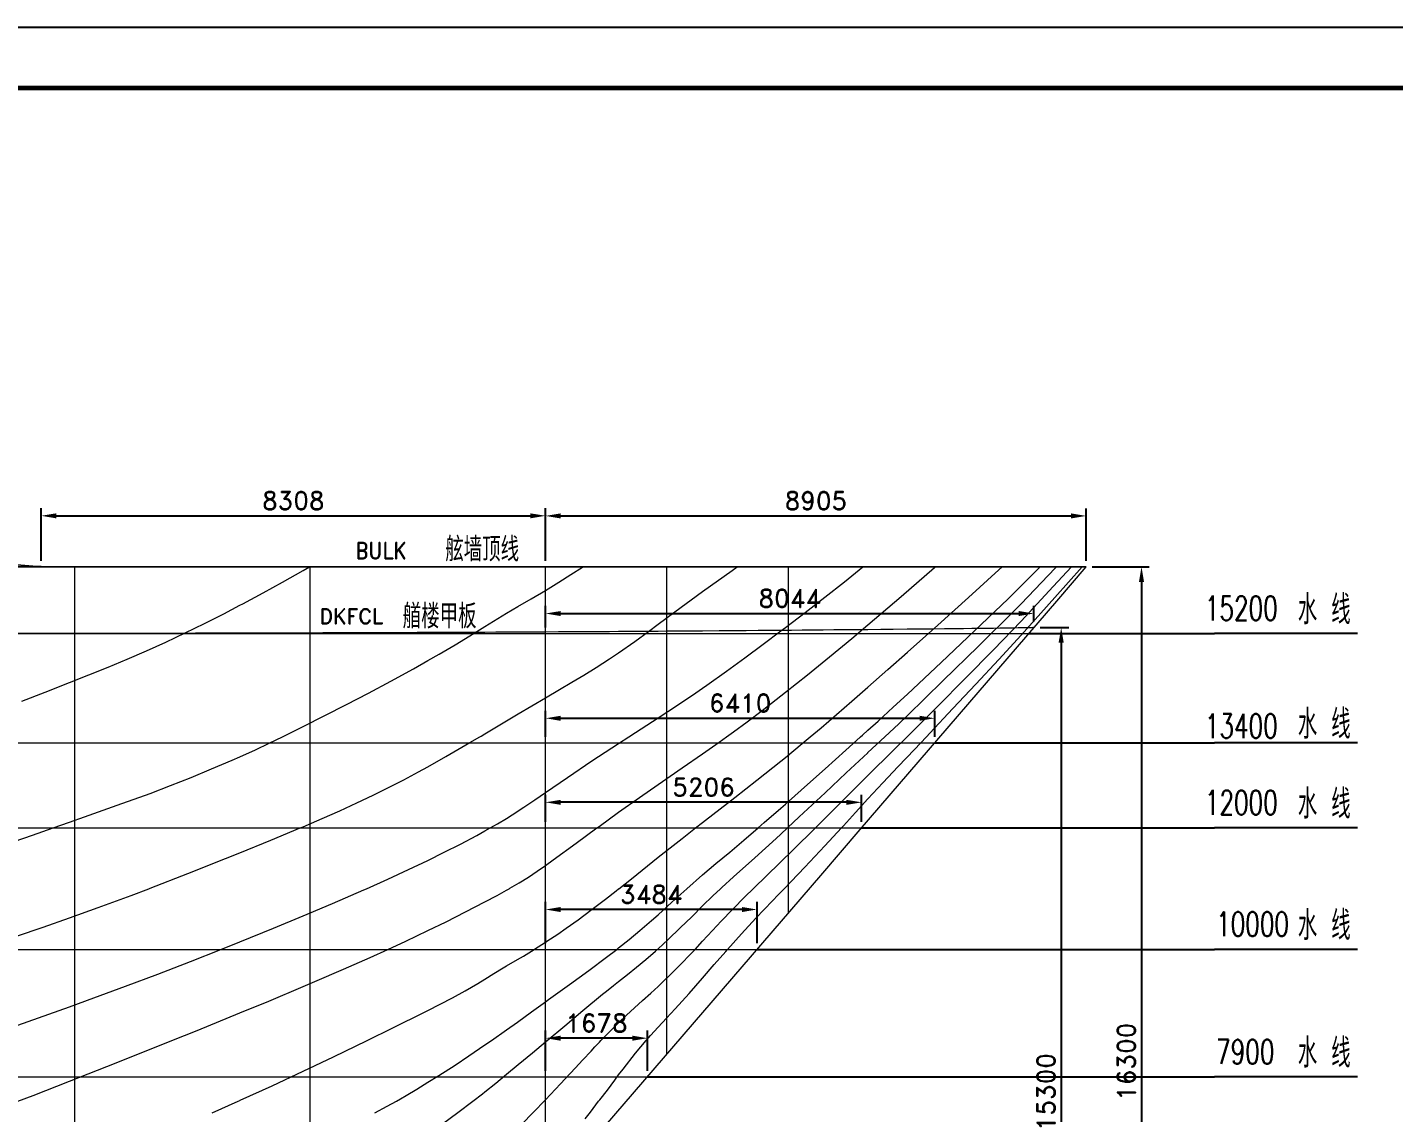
# Model space of a CAD drawing. Header units: millimetres. Extents: x 20870 to 139786, y -130946 to -46846.
# Drawn here: x 95922 to 118427, y -64719 to -46846 of the extents above; entities that cross this region are included whole.
import ezdxf
from ezdxf.enums import TextEntityAlignment as Align

# ---------------------------------------------------------------- set-up
doc = ezdxf.new("R2010")
doc.units = ezdxf.units.MM
doc.header["$LTSCALE"] = 81.4636
doc.linetypes.add('ACAD_ISO02W100', pattern=[15, 12, -3])
for name, color, linetype in [('000BASIC', 8, 'Continuous'), ('11', 7, 'Continuous'), ('A7', 9, 'Continuous'), ('INI', 4, 'Continuous'), ('TEXTC', 120, 'Continuous')]:
    doc.layers.add(name, color=color, linetype=linetype)
doc.styles.add('HZDX', font='romans', dxfattribs={"height": 6, "bigfont": 'HZDX'})
doc.styles.add('ROMANT', font='romans.shx', dxfattribs={"width": 0.8, "height": 4, "bigfont": 'hzdx.shx'})
doc.styles.get("Standard").update_dxf_attribs({"font": 'romand.shx', "bigfont": 'hzdx.shx'})
doc.dimstyles.new('ISO-25', dxfattribs={"dimtxt": 300, "dimasz": 250, "dimexe": 125, "dimexo": 100, "dimgap": 100, "dimtad": 1, "dimdec": 0, "dimtxsty": 'Standard', "dimcen": 2.5, "dimadec": 0, "dimazin": 0, "dimtfac": 1, "dimtdec": 0, "dimtmove": 0, "dimatfit": 3, "dimfxl": 1, "dimarcsym": 0})

# ---------------------------------------------------------------- blocks, each defined once
blk = doc.blocks.new('*D19')
at = {"color": 0, "linetype": 'Continuous', "lineweight": -2, "ltscale": 81.4636, "transparency": 16777216}
for p, q in [((104457, -64030), (104457, -63367)), ((106135, -64030), (106135, -63367)), ((105885, -63492), (104707, -63492))]:
    blk.add_line(p, q, dxfattribs=at)
at = {"color": 0, "linetype": 'Continuous', "ltscale": 81.4636, "transparency": 16777216}
for points in [[(104707, -63450), (104707, -63534), (104457, -63492)], [(105885, -63450), (105885, -63534), (106135, -63492)]]:
    blk.add_solid(points, dxfattribs=at)
at = {"layer": 'DEFPOINTS', "color": 0, "linetype": 'Continuous', "ltscale": 81.4636, "transparency": 16777216}
for p in [(104457, -63492), (104457, -64130), (106135, -64130)]:
    blk.add_point(p, dxfattribs=at)
at = {"color": 0, "linetype": 'Continuous', "ltscale": 81.4636, "transparency": 16777216, "insert": (105296, -63242), "char_height": 300, "attachment_point": 5}
blk.add_mtext('1678', dxfattribs=at)
blk = doc.blocks.new('*D20')
at = {"color": 0, "linetype": 'Continuous', "lineweight": -2, "ltscale": 81.4636, "transparency": 16777216}
for p, q in [((104457, -61930), (104457, -61248)), ((107691, -61373), (104707, -61373)), ((107941, -61930), (107941, -61248))]:
    blk.add_line(p, q, dxfattribs=at)
at = {"color": 0, "linetype": 'Continuous', "ltscale": 81.4636, "transparency": 16777216}
for points in [[(104707, -61332), (104707, -61415), (104457, -61373)], [(107691, -61332), (107691, -61415), (107941, -61373)]]:
    blk.add_solid(points, dxfattribs=at)
at = {"layer": 'DEFPOINTS', "color": 0, "linetype": 'Continuous', "ltscale": 81.4636, "transparency": 16777216}
for p in [(104457, -61373), (104457, -62030), (107941, -62030)]:
    blk.add_point(p, dxfattribs=at)
at = {"color": 0, "linetype": 'Continuous', "ltscale": 81.4636, "transparency": 16777216, "insert": (106199, -61123), "char_height": 300, "attachment_point": 5}
blk.add_mtext('3484', dxfattribs=at)
blk = doc.blocks.new('*D21')
at = {"color": 0, "linetype": 'Continuous', "lineweight": -2, "ltscale": 81.4636, "transparency": 16777216}
for p, q in [((104457, -59930), (104457, -59483)), ((109413, -59608), (104707, -59608)), ((109663, -59930), (109663, -59483))]:
    blk.add_line(p, q, dxfattribs=at)
at = {"color": 0, "linetype": 'Continuous', "ltscale": 81.4636, "transparency": 16777216}
for points in [[(104707, -59567), (104707, -59650), (104457, -59608)], [(109413, -59567), (109413, -59650), (109663, -59608)]]:
    blk.add_solid(points, dxfattribs=at)
at = {"layer": 'DEFPOINTS', "color": 0, "linetype": 'Continuous', "ltscale": 81.4636, "transparency": 16777216}
for p in [(104457, -59608), (104457, -60030), (109663, -60030)]:
    blk.add_point(p, dxfattribs=at)
at = {"color": 0, "linetype": 'Continuous', "ltscale": 81.4636, "transparency": 16777216, "insert": (107060, -59358), "char_height": 300, "attachment_point": 5}
blk.add_mtext('5206', dxfattribs=at)
blk = doc.blocks.new('*D22')
at = {"color": 0, "linetype": 'Continuous', "lineweight": -2, "ltscale": 81.4636, "transparency": 16777216}
for p, q in [((104457, -58530), (104457, -58099)), ((104707, -58224), (110617, -58224)), ((110867, -58530), (110867, -58099))]:
    blk.add_line(p, q, dxfattribs=at)
at = {"color": 0, "linetype": 'Continuous', "ltscale": 81.4636, "transparency": 16777216}
for points in [[(104707, -58183), (104707, -58266), (104457, -58224)], [(110617, -58183), (110617, -58266), (110867, -58224)]]:
    blk.add_solid(points, dxfattribs=at)
at = {"layer": 'DEFPOINTS', "color": 0, "linetype": 'Continuous', "ltscale": 81.4636, "transparency": 16777216}
for p in [(110867, -58224), (104457, -58630), (110867, -58630)]:
    blk.add_point(p, dxfattribs=at)
at = {"color": 0, "linetype": 'Continuous', "ltscale": 81.4636, "transparency": 16777216, "insert": (107662, -57974), "char_height": 300, "attachment_point": 5}
blk.add_mtext('6410', dxfattribs=at)
blk = doc.blocks.new('*D23')
at = {"color": 0, "linetype": 'Continuous', "lineweight": -2, "ltscale": 81.4636, "transparency": 16777216}
for p, q in [((104457, -56730), (104457, -56374)), ((112501, -56630), (112501, -56374)), ((104707, -56499), (112251, -56499))]:
    blk.add_line(p, q, dxfattribs=at)
at = {"color": 0, "linetype": 'Continuous', "ltscale": 81.4636, "transparency": 16777216}
for points in [[(104707, -56458), (104707, -56541), (104457, -56499)], [(112251, -56458), (112251, -56541), (112501, -56499)]]:
    blk.add_solid(points, dxfattribs=at)
at = {"layer": 'DEFPOINTS', "color": 0, "linetype": 'Continuous', "ltscale": 81.4636, "transparency": 16777216}
for p in [(112501, -56499), (104457, -56830), (112501, -56730)]:
    blk.add_point(p, dxfattribs=at)
at = {"color": 0, "linetype": 'Continuous', "ltscale": 81.4636, "transparency": 16777216, "insert": (108479, -56249), "char_height": 300, "attachment_point": 5}
blk.add_mtext('8044', dxfattribs=at)
blk = doc.blocks.new('*D24')
at = {"color": 0, "linetype": 'Continuous', "lineweight": -2, "ltscale": 81.4636, "transparency": 16777216}
for p, q in [((96149, -55630), (96149, -54765)), ((96399, -54890), (104207, -54890)), ((104457, -55630), (104457, -54765))]:
    blk.add_line(p, q, dxfattribs=at)
at = {"color": 0, "linetype": 'Continuous', "ltscale": 81.4636, "transparency": 16777216}
for points in [[(96399, -54849), (96399, -54932), (96149, -54890)], [(104207, -54849), (104207, -54932), (104457, -54890)]]:
    blk.add_solid(points, dxfattribs=at)
at = {"layer": 'DEFPOINTS', "color": 0, "linetype": 'Continuous', "ltscale": 81.4636, "transparency": 16777216}
for p in [(104457, -54890), (96149, -55730), (104457, -55730)]:
    blk.add_point(p, dxfattribs=at)
at = {"color": 0, "linetype": 'Continuous', "ltscale": 81.4636, "transparency": 16777216, "insert": (100303, -54640), "char_height": 300, "attachment_point": 5}
blk.add_mtext('8308', dxfattribs=at)
blk = doc.blocks.new('*D25')
at = {"color": 0, "linetype": 'Continuous', "lineweight": -2, "ltscale": 81.4636, "transparency": 16777216}
for p, q in [((104457, -55630), (104457, -54767)), ((104707, -54892), (113112, -54892)), ((113362, -55630), (113362, -54767))]:
    blk.add_line(p, q, dxfattribs=at)
at = {"color": 0, "linetype": 'Continuous', "ltscale": 81.4636, "transparency": 16777216}
for points in [[(104707, -54850), (104707, -54933), (104457, -54892)], [(113112, -54850), (113112, -54933), (113362, -54892)]]:
    blk.add_solid(points, dxfattribs=at)
at = {"layer": 'DEFPOINTS', "color": 0, "linetype": 'Continuous', "ltscale": 81.4636, "transparency": 16777216}
for p in [(113362, -54892), (104457, -55730), (113362, -55730)]:
    blk.add_point(p, dxfattribs=at)
at = {"color": 0, "linetype": 'Continuous', "ltscale": 81.4636, "transparency": 16777216, "insert": (108910, -54642), "char_height": 300, "attachment_point": 5}
blk.add_mtext('8905', dxfattribs=at)
blk = doc.blocks.new('*D26')
at = {"color": 0, "linetype": 'Continuous', "lineweight": -2, "ltscale": 81.4636, "transparency": 16777216}
for p, q in [((113462, -55730), (114398, -55730)), ((114273, -55980), (114273, -71780)), ((113462, -72030), (114398, -72030))]:
    blk.add_line(p, q, dxfattribs=at)
at = {"color": 0, "linetype": 'Continuous', "ltscale": 81.4636, "transparency": 16777216}
for points in [[(114231, -55980), (114315, -55980), (114273, -55730)], [(114231, -71780), (114315, -71780), (114273, -72030)]]:
    blk.add_solid(points, dxfattribs=at)
at = {"layer": 'DEFPOINTS', "color": 0, "linetype": 'Continuous', "ltscale": 81.4636, "transparency": 16777216}
for p in [(113362, -55730), (113362, -72030), (114273, -72030)]:
    blk.add_point(p, dxfattribs=at)
at = {"color": 0, "linetype": 'Continuous', "ltscale": 81.4636, "transparency": 16777216, "insert": (114023, -63880), "char_height": 300, "attachment_point": 5, "rotation": 90}
blk.add_mtext('16300', dxfattribs=at)
blk = doc.blocks.new('*D44')
at = {"color": 0, "linetype": 'Continuous', "lineweight": -2, "ltscale": 81.4636, "transparency": 16777216}
for p, q in [((112602, -56730), (113075, -56730)), ((112950, -56980), (112950, -71780)), ((112602, -72030), (113075, -72030))]:
    blk.add_line(p, q, dxfattribs=at)
at = {"color": 0, "linetype": 'Continuous', "ltscale": 81.4636, "transparency": 16777216}
for points in [[(112908, -56980), (112992, -56980), (112950, -56730)], [(112908, -71780), (112992, -71780), (112950, -72030)]]:
    blk.add_solid(points, dxfattribs=at)
at = {"layer": 'DEFPOINTS', "color": 0, "linetype": 'Continuous', "ltscale": 81.4636, "transparency": 16777216}
for p in [(112502, -56730), (112502, -72030), (112950, -72030)]:
    blk.add_point(p, dxfattribs=at)
at = {"color": 0, "linetype": 'Continuous', "ltscale": 81.4636, "transparency": 16777216, "insert": (112700, -64380), "char_height": 300, "attachment_point": 5, "rotation": 90}
blk.add_mtext('15300', dxfattribs=at)

msp = doc.modelspace()

# ---------------------------------------------------------------- linework, layer by layer
at = {"linetype": 'ACAD_ISO02W100', "ltscale": 0.5}
msp.add_line((96149.3, -55730.37), (94203.21, -55730.37), dxfattribs=at)
at = {"layer": '000BASIC', "ltscale": 36.5345}
for p, q in [((112415.43, -56830.37), (115475.9, -56830.37)), ((110867.02, -58630.37), (115475.9, -58630.37)), ((109662.79, -60030.37), (115475.9, -60030.37)), ((107941.25, -62030.37), (115475.9, -62030.37)), ((106134.55, -64130.37), (106134.55, -64130.37)), ((106134.56, -64130.37), (115475.9, -64130.37))]:
    msp.add_line(p, q, dxfattribs=at)
at = {"layer": '000BASIC'}
msp.add_lwpolyline([(139785.94, -46846.22), (139785.94, -130946.22), (20885.94, -130946.22), (20885.94, -46846.22), (139785.94, -46846.22)], dxfattribs=at)
at = {"layer": '000BASIC', "const_width": 80}
msp.add_lwpolyline([(138785.94, -47846.22), (138785.94, -129946.22), (23385.94, -129946.22), (23385.94, -47846.22)], close=True, dxfattribs=at)
at = {"layer": '11', "color": 1, "linetype": 'Continuous', "lineweight": 20}
msp.add_line((96149.2, -55730.37), (113362.3, -55730.37), dxfattribs=at)
at = {"layer": '11', "color": 3, "linetype": 'Continuous', "lineweight": 20}
for p, q in [((96706.98, -72007.8), (96706.98, -55730.37)), ((100581.98, -71910.86), (100581.98, -55730.37)), ((104456.98, -66080.37), (104456.98, -55730.37)), ((106456.98, -63755.81), (106456.98, -55730.37)), ((108456.98, -61431.24), (108456.98, -55730.37)), ((26956.98, -56830.37), (112415.43, -56830.37)), ((26956.98, -58630.37), (110867.02, -58630.37)), ((26956.98, -60030.37), (109662.79, -60030.37)), ((26956.98, -62030.37), (107941.25, -62030.37)), ((26956.98, -64130.37), (106134.56, -64130.37))]:
    msp.add_line(p, q, dxfattribs=at)
at = {"layer": '11', "color": 1, "linetype": 'Continuous', "lineweight": 20}
for points in [[(95047.98, -63530.37), (95935.98, -63215.84), (96614.98, -62973.42), (97015.98, -62828.37), (97538.98, -62636.76), (98072.98, -62436.43), (98608.98, -62229.09), (99109.98, -62030.37), (99423.98, -61904.97), (99973.98, -61682.27), (100465.98, -61478.27), (100947.98, -61273.57), (101466.98, -61048.37), (101507.98, -61030.37), (101858.98, -60873.27), (102197.98, -60716.67), (102519.98, -60563.37), (102787.98, -60430.97), (103055.98, -60294.67), (103322.98, -60153.37), (103456.98, -60080.27), (103546.98, -60030.37), (103667.98, -59960.87), (103815.98, -59871.87), (103908.98, -59813.77), (104099.98, -59689.17), (104279.98, -59566.47), (104456.98, -59444.97), (104820.98, -59196.97), (105221.98, -58927.07), (105659.98, -58639.17), (105827.98, -58530.37), (105940.98, -58457.87), (106311.98, -58217.77), (106611.98, -58020.37), (106929.98, -57805.57), (107043.98, -57726.67), (107112.98, -57678.77), (107434.98, -57450.97), (107741.98, -57227.37), (108038.98, -57005.67), (108331.98, -56784.07), (108407.98, -56727.17), (108731.98, -56480.77), (109055.98, -56231.97), (109381.98, -55975.67), (109685.31, -55730.37)], [(95546.98, -60310.17), (96007.98, -60149.87), (96346.98, -60030.37), (96614.98, -59935.67), (96861.98, -59847.97), (97403.98, -59655.57), (97943.98, -59460.27), (98281.98, -59331.77), (98619.98, -59197.67), (98956.98, -59058.47), (99292.98, -58914.47), (99423.98, -58856.47), (99678.98, -58741.97), (99905.98, -58635.97), (100122.98, -58530.37), (100465.98, -58358.87), (100820.98, -58179.97), (101177.98, -57998.27), (101539.98, -57810.97), (101908.98, -57614.87), (102284.98, -57407.97), (102519.98, -57275.37), (102702.98, -57168.77), (102965.98, -57014.57), (103211.98, -56864.47), (103456.98, -56712.97), (103815.98, -56493.57), (103999.98, -56384.77), (104222.98, -56255.57), (104456.98, -56117.47), (104676.98, -55981.37), (104875.98, -55856.77), (105063.98, -55734.77), (105070.53, -55730.37)], [(113362.29, -55730.38), (113360.29, -55730.38), (113357.29, -55730.38), (113355.29, -55730.38), (113352.29, -55730.38), (113351.29, -55730.38), (113350.29, -55730.38), (113349.29, -55730.38), (113348.29, -55730.38), (113347.29, -55730.38), (113345.29, -55730.38), (113342.29, -55730.38), (113339.29, -55730.38), (113337.29, -55730.38), (113333.29, -55730.38), (113327.29, -55730.38), (113322.29, -55730.38), (113317.29, -55730.38), (113307.29, -55730.38), (113297.29, -55730.38), (113289.29, -55730.38), (113277.29, -55730.38), (113267.29, -55730.38), (113257.29, -55730.38), (113237.29, -55730.38), (113214.29, -55730.38), (113188.29, -55730.38), (113157.29, -55730.38), (113125.29, -55730.38), (113092.29, -55730.38), (113057.29, -55730.38), (113011.29, -55730.38), (112957.29, -55730.38), (112907.29, -55730.38), (112857.29, -55730.38), (112757.29, -55730.38), (112657.29, -55730.38), (112558.29, -55730.38), (112457.29, -55730.38), (112388.29, -55730.38), (112323.29, -55730.38), (112257.29, -55730.38), (112168.29, -55730.38), (112074.29, -55730.38), (111957.29, -55730.38), (111906.29, -55730.38), (111857.29, -55730.38), (111808.29, -55730.38), (111757.29, -55730.38), (111607.29, -55730.38), (111457.29, -55730.38), (111359.29, -55730.38), (111257.29, -55730.38), (111104.29, -55730.38), (110957.29, -55730.38), (110859.29, -55730.38), (110757.29, -55730.38), (110605.29, -55730.38), (110457.29, -55730.38), (110357.29, -55730.38), (110257.29, -55730.38), (110081.29, -55730.38), (109919.29, -55730.38), (109757.29, -55730.38), (109655.29, -55730.38), (109556.29, -55730.38), (109457.29, -55730.38), (109358.29, -55730.38), (109257.29, -55730.38), (109136.29, -55730.38), (109013.29, -55730.38), (108887.29, -55730.38), (108757.29, -55730.38), (108611.29, -55730.38), (108457.29, -55730.38), (108262.29, -55730.38), (108067.29, -55730.38), (107869.29, -55730.38), (107666.29, -55730.38), (107457.29, -55730.38), (107123.29, -55730.38), (106817.29, -55730.38), (106457.29, -55730.38), (106098.29, -55730.38), (105793.29, -55730.38), (105457.29, -55730.38), (105405.29, -55730.38), (105348.29, -55730.38), (105286.29, -55730.38), (105216.29, -55730.38), (105136.29, -55730.38), (105044.29, -55730.38), (104935.29, -55730.38), (104804.29, -55730.38), (104647.29, -55730.38), (104457.29, -55730.38), (104198.29, -55730.38), (103949.29, -55730.38), (103704.29, -55730.38), (103457.29, -55730.38), (103206.29, -55730.38), (102957.29, -55730.38), (102708.29, -55730.38), (102457.29, -55730.38), (102250.29, -55730.38), (102049.29, -55730.38), (101851.29, -55730.38), (101655.29, -55730.38), (101457.29, -55730.38), (101243.29, -55730.38), (101028.29, -55730.38), (100809.29, -55730.38), (100582.29, -55730.38), (100344.29, -55730.38), (100117.29, -55730.38), (99895.29, -55730.38), (99676.29, -55730.38), (99457.29, -55730.38), (99247.29, -55730.38), (99037.29, -55730.38), (98824.29, -55730.38), (98610.29, -55730.38), (98391.29, -55730.38), (98168.29, -55730.38), (97939.29, -55730.38), (97702.29, -55730.38), (97457.29, -55730.38), (97215.29, -55730.38), (96971.29, -55730.38), (96707.29, -55730.38), (96508.29, -55730.38), (96328.29, -55730.38), (96149.29, -55730.38), (95676.29, -55689.88)], [(95743.98, -61813.97), (96184.98, -61663.37), (96614.98, -61512.17), (97087.98, -61341.17), (97629.98, -61140.17), (97920.98, -61030.37), (97943.98, -61021.47), (98565.98, -60780.67), (99186.98, -60534.97), (99423.98, -60439.77), (99929.98, -60233.07), (100416.98, -60030.37), (100465.98, -60009.57), (100776.98, -59875.67), (101067.98, -59746.17), (101349.98, -59616.67), (101617.98, -59489.57), (101872.98, -59363.37), (102121.98, -59236.67), (102363.98, -59108.17), (102519.98, -59023.37), (102815.98, -58854.87), (103211.98, -58625.47), (103372.98, -58530.37), (103395.98, -58517.17), (103456.98, -58480.57), (103812.98, -58268.07), (103815.98, -58266.17), (104004.98, -58153.47), (104456.98, -57888.37), (104687.98, -57752.37), (104891.98, -57631.97), (105086.98, -57515.27), (105288.98, -57390.57), (105512.98, -57246.07), (105659.98, -57148.97), (105926.98, -56961.07), (106150.98, -56796.27), (106311.98, -56676.07), (106587.98, -56471.27), (107043.98, -56138.37), (107529.98, -55789.67), (107611.83, -55730.37)], [(95766.98, -64530.37), (96015.98, -64434.58), (96614.98, -64201.41), (97385.98, -63896.73), (98303.98, -63530.37), (98717.98, -63364), (99423.98, -63076.93), (99898.98, -62880.2), (100465.98, -62641.15), (100659.98, -62558.38), (101129.98, -62355), (101565.98, -62163.44), (101861.98, -62030.37), (102155.98, -61894.07), (102519.98, -61721.37), (102820.98, -61574.17), (103139.98, -61413.07), (103456.98, -61247.67), (103658.98, -61140.47), (103815.98, -61054.77), (103858.98, -61030.37), (103870.98, -61023.87), (104024.98, -60933.57), (104173.98, -60839.57), (104317.98, -60743.07), (104456.98, -60645.87), (104583.98, -60554.97), (104961.98, -60279.27), (105302.98, -60030.37), (105337.98, -60005.17), (105659.98, -59772.87), (106004.98, -59529.47), (106311.98, -59315.67), (106705.98, -59042.57), (107043.98, -58808.77), (107317.98, -58617.17), (107439.98, -58530.37), (107552.98, -58448.37), (107777.98, -58282.17), (108024.98, -58094.07), (108331.98, -57854.07), (108407.98, -57795.27), (108770.98, -57506.77), (109132.98, -57214.67), (109502.98, -56908.17), (109765.98, -56686.57), (110315.98, -56218.47), (110864.98, -55743.77), (110880.29, -55730.37)], [(95829.98, -57939.87), (96213.98, -57793.97), (96614.98, -57637.37), (96932.98, -57511.27), (97250.98, -57382.17), (97568.98, -57249.27), (97886.98, -57111.57), (98204.98, -56968.37), (98522.98, -56819.27), (98839.98, -56664.17), (99155.98, -56503.37), (99423.98, -56362.67), (99469.98, -56338.07), (99804.98, -56159.17), (100123.98, -55983.07), (100465.98, -55788.97), (100567.48, -55730.37)], [(98966.98, -64719.67), (99391.98, -64530.37), (99423.98, -64516.14), (99427.98, -64514.37), (99955.98, -64274.35), (100465.98, -64037.47), (100964.98, -63799.97), (101519.98, -63530.37), (101574.98, -63503.16), (101886.98, -63350.85), (102519.98, -63037.11), (102720.98, -62934.33), (102926.98, -62825.15), (103134.98, -62709.74), (103341.98, -62589.06), (103456.98, -62519.22), (103604.98, -62426.66), (103761.98, -62331.91), (103815.98, -62300.56), (103995.98, -62196.74), (104091.98, -62139.92), (104270.98, -62030.37), (104277.98, -62025.97), (104456.98, -61911.27), (104478.98, -61896.87), (104658.98, -61776.67), (104798.98, -61679.27), (104991.98, -61541.27), (105204.98, -61383.17), (105442.98, -61201.47), (105621.98, -61063.17), (105659.98, -61033.07), (105662.98, -61030.37), (105870.98, -60865.37), (106311.98, -60512.87), (106313.98, -60511.37), (106705.98, -60203.07), (106928.98, -60030.37), (107043.98, -59941.37), (107090.98, -59904.47), (107575.98, -59528.47), (107937.98, -59244.07), (108331.98, -58928.77), (108407.98, -58867.67), (108683.98, -58641.47), (108817.98, -58530.37), (108998.98, -58378.97), (109251.98, -58161.97), (109502.98, -57943.07), (109765.98, -57711.17), (110095.98, -57422.27), (110417.98, -57137.77), (110919.98, -56689.07), (111421.98, -56237.47), (111922.98, -55781.77), (111978.61, -55730.37)], [(101642.98, -64723.14), (101850.98, -64613.32), (102001.98, -64530.37), (102066.98, -64493.22), (102161.98, -64437.66), (102337.98, -64331.16), (102519.98, -64218.46), (102698.98, -64105.83), (102965.98, -63934.49), (103194.98, -63782.48), (103456.98, -63603.93), (103564.98, -63530.37), (103815.98, -63357.02), (103995.98, -63228.18), (104226.98, -63059.61), (104456.98, -62890.9), (104503.98, -62857.27), (104852.98, -62605.84), (105168.98, -62375.83), (105461.98, -62158.84), (105628.98, -62030.37), (105659.98, -62006.27), (105832.98, -61869.57), (106012.98, -61720.97), (106204.98, -61553.77), (106311.98, -61459.17), (106539.98, -61254.67), (106785.98, -61030.37), (107043.98, -60800.67), (107259.98, -60617.47), (107490.98, -60426.17), (107722.98, -60231.87), (107956.98, -60030.37), (108059.98, -59940.67), (108331.98, -59703.27), (108407.98, -59636.97), (108822.98, -59270.67), (109060.98, -59058.17), (109401.98, -58749.67), (109577.98, -58590.87), (109644.98, -58530.37), (109675.98, -58503.07), (109765.98, -58421.07), (109933.98, -58269.47), (110184.98, -58043.67), (110417.98, -57829.77), (110971.98, -57307.57), (111524.98, -56783.57), (112074.98, -56256.17), (112291.98, -56045.77), (112602.01, -55730.37)], [(102760.98, -64903.84), (103012.98, -64717.98), (103257.98, -64530.37), (103417.98, -64407.12), (103456.98, -64376.45), (103637.98, -64231.11), (103815.98, -64086.33), (104008.98, -63927.83), (104242.98, -63735.09), (104456.98, -63554.77), (104485.98, -63530.37), (104772.98, -63287.44), (105071.98, -63036.18), (105396.98, -62767.92), (105461.98, -62715.57), (105574.98, -62626.55), (105659.98, -62559.03), (105806.98, -62441.28), (105954.98, -62322.45), (106108.98, -62196.27), (106268.98, -62056.77), (106297.98, -62030.37), (106311.98, -62017.97), (106475.98, -61867.77), (106675.98, -61677.37), (106863.98, -61492.07), (107043.98, -61311.97), (107210.98, -61150.27), (107337.98, -61030.37), (107358.98, -61011.37), (107550.98, -60835.67), (107901.98, -60521.37), (108253.98, -60201.87), (108331.98, -60130.37), (108439.98, -60030.37), (108635.98, -59849.17), (109060.98, -59450.47), (109406.98, -59123.97), (109762.98, -58791.17), (109765.98, -58788.47), (110043.98, -58530.37), (110273.98, -58315.47), (110417.98, -58178.47), (111002.98, -57610.17), (111585.98, -57039.17), (112165.98, -56464.37), (112291.98, -56338.67), (112849.98, -55753.77), (112872.1, -55730.37)], [(103823.98, -66815.37), (104456.98, -66080.37), (104456.98, -66080.37), (105104.98, -65327.59), (105751.98, -64574.81), (106399.98, -63822.02), (107047.98, -63069.24), (107694.98, -62316.46), (108342.98, -61563.67), (108990.98, -60810.87), (109638.98, -60058.07), (110285.98, -59305.37), (110933.98, -58552.57), (111581.98, -57799.77), (112228.98, -57046.97), (112876.98, -56294.17), (113362.3, -55730.37)], [(104046.98, -64931.63), (104275.98, -64695.26), (104432.98, -64530.37), (104456.98, -64504.66), (104705.98, -64241.09), (104946.98, -63986.61), (105073.98, -63849.54), (105205.98, -63703.71), (105269.98, -63634.62), (105344.98, -63556.11), (105369.98, -63530.37), (105461.98, -63435.15), (105592.98, -63303.57), (105659.98, -63239.36), (105788.98, -63115.01), (105920.98, -62993.39), (106055.98, -62872.19), (106193.98, -62748.65), (106311.98, -62640.1), (106368.98, -62586.59), (106544.98, -62415.15), (106705.98, -62252.6), (106821.98, -62132.96), (106918.98, -62030.37), (107043.98, -61895.07), (107205.98, -61717.67), (107350.98, -61562.47), (107533.98, -61372.87), (107743.98, -61160.37), (107875.98, -61030.37), (107901.98, -61005.77), (108079.98, -60835.67), (108331.98, -60590.17), (108529.98, -60396.67), (108900.98, -60030.37), (109060.98, -59871.07), (109656.98, -59275.07), (109765.98, -59165.67), (110184.98, -58756.37), (110412.98, -58530.37), (110417.98, -58525.67), (110459.98, -58483.77), (110906.98, -58036.27), (111373.98, -57565.17), (111835.98, -57094.47), (112291.98, -56622.67), (112819.98, -56054.97), (113117.99, -55730.37)], [(105110.98, -64819.72), (105198.98, -64707.56), (105331.98, -64530.37), (105351.98, -64507.09), (105474.98, -64349.23), (105599.98, -64181), (105659.98, -64097.39), (105733.98, -64002.06), (105940.98, -63740.99), (106111.98, -63530.37), (106183.98, -63447.87), (106311.98, -63308.01), (106450.98, -63160.31), (106591.98, -63010.21), (106822.98, -62755.04), (107043.98, -62504.31), (107236.98, -62279.77), (107424.98, -62064.15), (107454.98, -62030.37), (107684.98, -61774.57), (107921.98, -61517.47), (108193.98, -61228.97), (108288.98, -61130.07), (108331.98, -61085.67), (108385.98, -61030.37), (108726.98, -60676.27), (109059.98, -60324.07), (109331.98, -60030.37), (109364.98, -59994.57), (109564.98, -59774.47), (109765.98, -59551.57), (110009.98, -59288.47), (110265.98, -59019.37), (110534.98, -58737.77), (110729.98, -58530.37), (110787.98, -58468.67), (111167.98, -58063.87), (111546.98, -57661.07), (111922.98, -57258.77), (112291.98, -56855.47), (112847.98, -56237.57), (113298.36, -55730.37)], [(112501.98, -56730.37), (112500.98, -56730.57), (112498.98, -56730.87), (112493.98, -56731.17), (112482.98, -56731.77), (112468.98, -56732.37), (112451.98, -56732.97), (112429.98, -56733.57), (112403.98, -56734.27), (112372.98, -56734.87), (112335.98, -56735.67), (112291.98, -56736.47), (112238.98, -56737.37), (112180.98, -56738.27), (112114.98, -56739.17), (112036.98, -56740.27), (111937.98, -56741.67), (111833.98, -56742.97), (111723.98, -56744.37), (111605.98, -56745.87), (111479.98, -56747.37), (111343.98, -56748.87), (111194.98, -56750.57), (111030.98, -56752.27), (110847.98, -56754.17), (110643.98, -56756.27), (110413.98, -56758.67), (110184.98, -56760.97), (109977.98, -56762.97), (109765.98, -56765.07), (109569.98, -56766.97), (109382.98, -56768.67), (109202.98, -56770.37), (109027.98, -56771.97), (108853.98, -56773.47), (108681.98, -56774.97), (108507.98, -56776.47), (108331.98, -56777.87), (108146.98, -56779.37), (107958.98, -56780.87), (107763.98, -56782.37), (107552.98, -56783.87), (107316.98, -56785.67), (107043.98, -56787.67), (106831.98, -56789.17), (106641.98, -56790.57), (106445.98, -56791.87), (106311.98, -56792.87), (106119.98, -56794.17), (105958.98, -56795.27), (105809.98, -56796.27), (105659.98, -56797.27), (105510.98, -56798.27), (105358.98, -56799.17), (105200.98, -56800.07), (105035.98, -56801.07), (104858.98, -56802.07), (104667.98, -56803.07), (104456.98, -56804.17), (104245.98, -56805.27), (104032.98, -56806.27), (103815.98, -56807.37), (103639.98, -56808.17), (103456.98, -56809.07), (103240.98, -56810.07), (103047.98, -56810.97), (102868.98, -56811.77), (102694.98, -56812.47), (102519.98, -56813.27), (102340.98, -56813.97), (102156.98, -56814.67), (101965.98, -56815.37), (101764.98, -56816.17), (101552.98, -56816.87), (101322.98, -56817.67), (101069.98, -56818.57), (100787.98, -56819.47), (100465.98, -56820.47), (100201.98, -56821.37), (99980.98, -56821.97), (99785.98, -56822.57), (99602.98, -56823.07), (99423.98, -56823.57), (99246.98, -56824.07), (99066.98, -56824.47), (98882.98, -56824.87), (98692.98, -56825.27), (98495.98, -56825.67), (98288.98, -56826.07), (98068.98, -56826.47), (97832.98, -56826.77), (97576.98, -56827.17), (97329.98, -56827.57), (97089.98, -56827.87), (96852.98, -56828.17), (96614.98, -56828.37), (96335.98, -56828.67), (96054.98, -56828.97), (95770.98, -56829.17)]]:
    msp.add_lwpolyline(points, dxfattribs=at)
at = {"layer": 'A7', "linetype": 'Continuous'}
for p, q in [((117829.15, -56830.37), (115475.9, -56830.37)), ((117829.15, -58630.37), (115475.9, -58630.37)), ((117829.15, -60030.37), (115475.9, -60030.37)), ((117829.15, -62030.37), (115475.9, -62030.37)), ((117829.15, -64130.37), (115475.9, -64130.37))]:
    msp.add_line(p, q, dxfattribs=at)

# ---------------------------------------------------------------- texts
at = {"layer": '11', "color": 7, "width": 0.9}
msp.add_text('BULK', height=274.125, dxfattribs=at).set_placement((101326.76, -55601.13))
at = {"layer": '11', "color": 7}
msp.add_text('DKFCL', height=249.204, dxfattribs=at).set_placement((100732.9, -56669.34))
at = {"layer": 'INI', "style": 'ROMANT', "width": 0.7}
for s, p in [('15200', (115317.07, -56613.22)), ('13400', (115317.07, -58551.4)), ('12000', (115317.07, -59813.22)), ('10000', (115502.03, -61813.22)), ('7900', (115502.03, -63914.82))]:
    msp.add_text(s, height=400, dxfattribs=at).set_placement(p)
for p in [(116848.25, -56435.54), (116848.25, -58320.57), (116848.25, -59635.54), (116848.25, -61635.54), (116848.25, -63735.54)]:
    msp.add_text('水 线', height=480, dxfattribs=at).set_placement(p, align=Align.MIDDLE_LEFT)
at = {"layer": 'TEXTC', "style": 'HZDX', "width": 0.8}
for s, p in [('舷墙顶线', (102805.28, -55442.3)), ('艏楼甲板', (102105.03, -56544.96))]:
    msp.add_text(s, height=400, dxfattribs=at).set_placement(p, align=Align.MIDDLE_LEFT)

# ---------------------------------------------------------------- dimensions: what is measured, and where the dimension line sits
at = {"linetype": 'Continuous', "ltscale": 81.4636}
for base, p1, p2, picture, middle in [((104456.98, -54890.2), (96149.2, -55730.28), (104456.98, -55730.28), '*D24', (100303.09, -54640.2)), ((113362.29, -54891.53), (104456.98, -55730.33), (113362.29, -55730.38), '*D25', (108909.64, -54641.53)), ((112501.41, -56499.41), (104456.98, -56830.37), (112501.41, -56730.49), '*D23', (108479.2, -56249.41)), ((110867.02, -58224.17), (104456.98, -58630.37), (110867.02, -58630.37), '*D22', (107662, -57974.17)), ((104456.98, -59608.41), (109662.79, -60030.37), (104456.98, -60030.37), '*D21', (107059.89, -59358.41)), ((104456.98, -61373.19), (107941.25, -62030.37), (104456.98, -62030.37), '*D20', (106199.12, -61123.19)), ((104456.98, -63491.88), (106134.56, -64130.37), (104456.98, -64130.37), '*D19', (105295.77, -63241.88))]:
    dim = msp.add_linear_dim(base=base, p1=p1, p2=p2, dimstyle='ISO-25', dxfattribs=at)
    dim.commit()
    dim.dimension.update_dxf_attribs({"geometry": picture, "text_midpoint": middle})
for base, p1, p2, picture, middle in [((114273.13, -72030.37), (113362.3, -55730.37), (113362.29, -72030.37), '*D26', (114023.13, -63880.37)), ((112949.93, -72030.37), (112501.98, -56730.37), (112501.98, -72030.37), '*D44', (112699.93, -64380.37))]:
    dim = msp.add_linear_dim(base=base, p1=p1, p2=p2, angle=90, dimstyle='ISO-25', dxfattribs=at)
    dim.commit()
    dim.dimension.update_dxf_attribs({"geometry": picture, "text_midpoint": middle})

doc.saveas('drawing.dxf')
